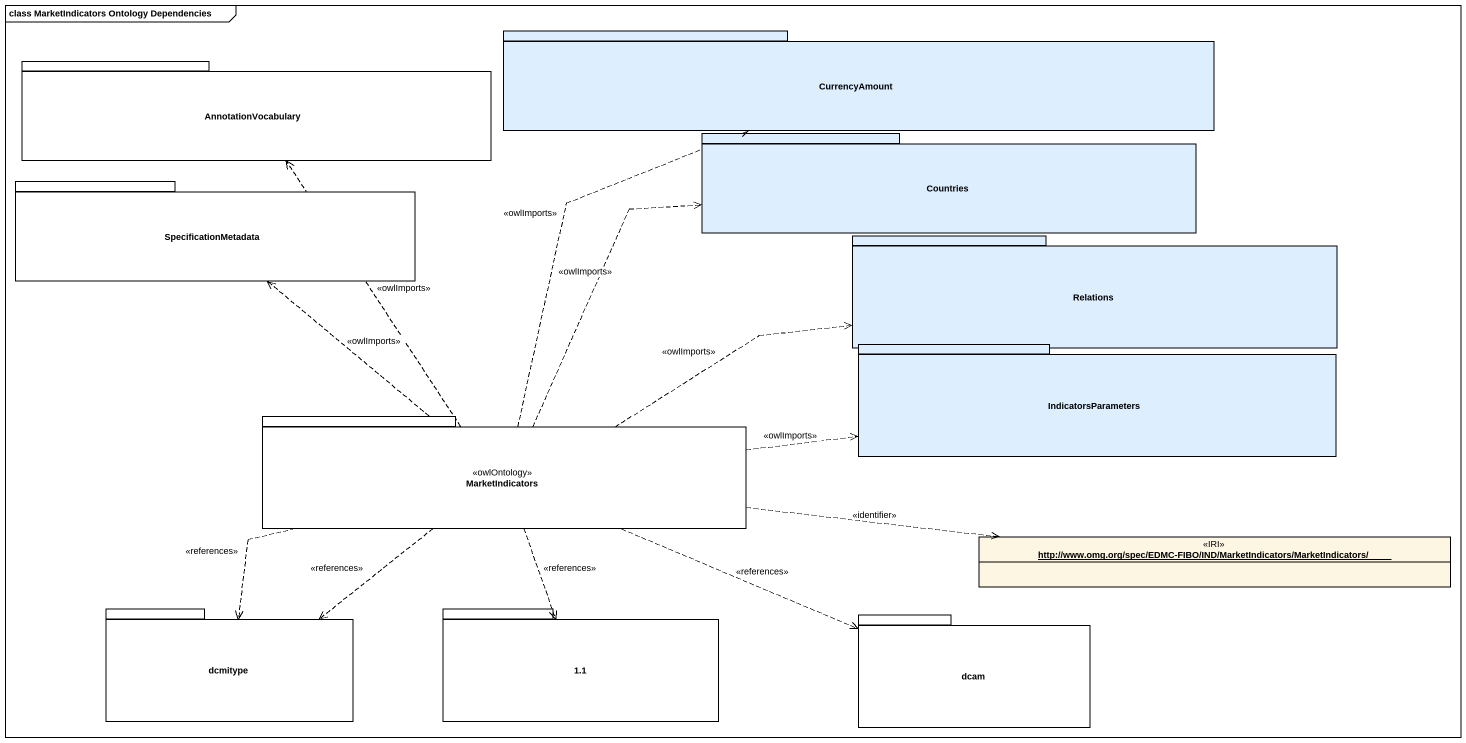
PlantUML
@startuml
mainframe class MarketIndicators Ontology Dependencies
hide circle
hide empty members
package CurrencyAmount #DDEEFF {
}
package AnnotationVocabulary {
}
package Countries #DDEEFF {
}
package SpecificationMetadata {
}
package Relations #DDEEFF {
}
package IndicatorsParameters #DDEEFF {
}
package MarketIndicators <<owlOntology>> {
}
object "http://www.omg.org/spec/EDMC-FIBO/IND/MarketIndicators/MarketIndicators/" as http_www_omg_org_spec_EDMC <<IRI>>
package dcmitype {
}
package "1.1" as p1_1 {
}
package dcam {
}
MarketIndicators .up.> CurrencyAmount : <<owlImports>>
MarketIndicators .up.> AnnotationVocabulary : <<owlImports>>
MarketIndicators .up.> Countries : <<owlImports>>
MarketIndicators .up.> SpecificationMetadata : <<owlImports>>
MarketIndicators .right.> Relations : <<owlImports>>
MarketIndicators .right.> IndicatorsParameters : <<owlImports>>
MarketIndicators .right.> http_www_omg_org_spec_EDMC : <<identifier>>
MarketIndicators ..> dcmitype : <<references>>
MarketIndicators ..> dcmitype : <<references>>
MarketIndicators ..> p1_1 : <<references>>
MarketIndicators .right.> dcam : <<references>>
@enduml
